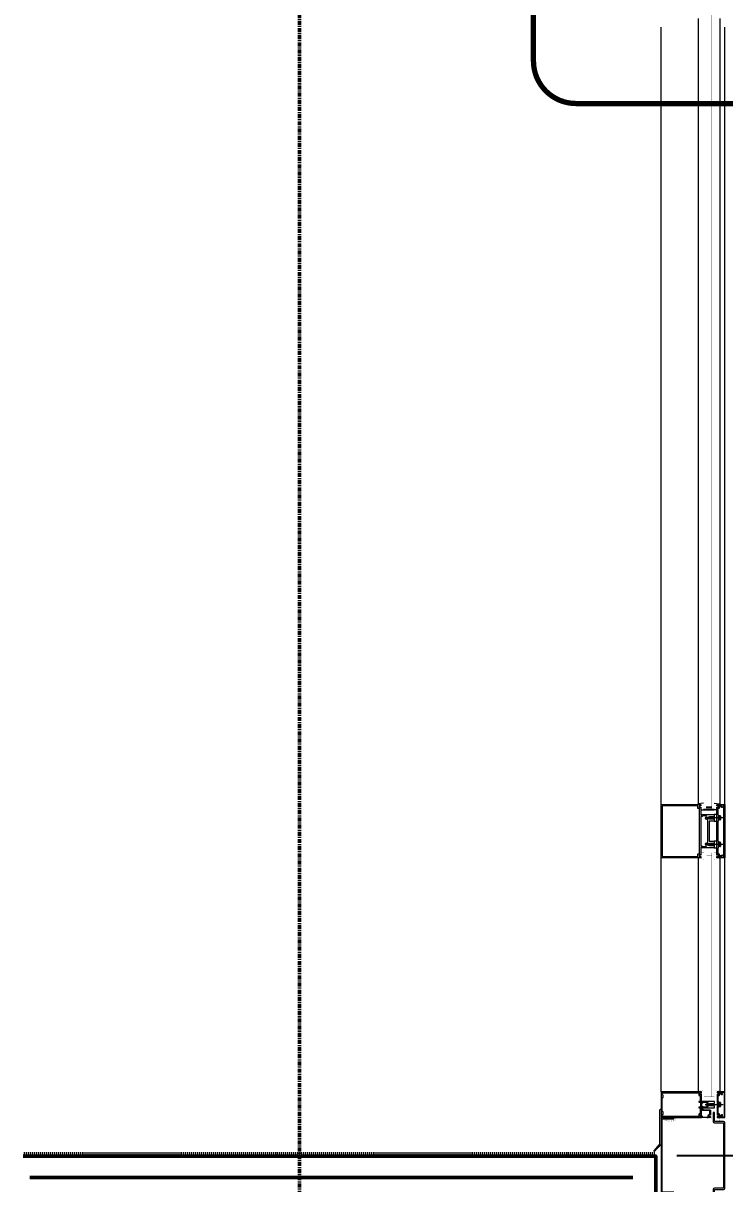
# Model space of a CAD drawing. Header units: inches. Extents: x 3850 to 5846, y -3 to 909.
# Drawn here: x 4312.1 to 4378.1, y 406.3 to 515.5 of the extents above; entities that cross this region are included whole.
import ezdxf

# ---------------------------------------------------------------- set-up
doc = ezdxf.new("R2010")
doc.units = ezdxf.units.IN
doc.header["$LTSCALE"] = 0.5
doc.header["$MEASUREMENT"] = 0
doc.linetypes.add('CENTER2', pattern=[1.125, 0.75, -0.125, 0.125, -0.125])
doc.linetypes.add('HIDDEN2', pattern=[0.1875, 0.125, -0.0625])
doc.layers.get('0').update_dxf_attribs({"lineweight": 18})
doc.layers.get('Defpoints').update_dxf_attribs({"color": 140, "lineweight": 18})
for name, color, linetype, lineweight in [('A-Detl-Fine', 90, 'Continuous', 18), ('A-Detl-Iden', 151, 'Continuous', 25), ('A-Detl-Medm', 31, 'Continuous', 25), ('A-Detl-Thin', 150, 'Continuous', 18), ('A-Detl-Wide', 213, 'Continuous', 50)]:
    doc.layers.add(name, color=color, linetype=linetype, lineweight=lineweight)
doc.styles.add('Arch-Dim', font='romans.shx', dxfattribs={"width": 0.75})
doc.dimstyles.new('Aec-Arch-I-96', dxfattribs={"dimscale": 96, "dimtxt": 0.09375, "dimasz": 0.0625, "dimexe": 0.0625, "dimexo": 0.0625, "dimgap": 0.03125, "dimtad": 1, "dimdec": 4, "dimzin": 3, "dimdsep": 46, "dimlunit": 4, "dimtxsty": 'Arch-Dim', "dimblk": 'ARCHTICK', "dimcen": 0.09375, "dimazin": 2, "dimtfac": 0.75, "dimtdec": 4, "dimtix": 1, "dimtmove": 2, "dimatfit": 2, "dimfxl": 1, "dimtolj": 1, "dimtzin": 0, "dimarcsym": 0})

# ---------------------------------------------------------------- blocks, each defined once
blk = doc.blocks.new('AecDtl_9650C2')
at = {"layer": 'A-Detl-Thin'}
blk.add_lwpolyline([(0.04, 0.59), (0.6, 0.02, 0.414214), (0.65, 0.02), (0.65, 0.02, 0.397145), (0.65, 0.07), (0.16, 0.62, -0.18372), (0.12, 0.7), (0.12, 3.88, 0.414214), (0, 4), (0, 0.68, 0.198912)], format="xyb", close=True, dxfattribs=at)
blk = doc.blocks.new('*U116')
at = {"layer": 'A-Detl-Thin'}
blk.add_lwpolyline([(0, 0.06), (0, 0), (0.92, 0), (1.3, 1.44), (4.7, 1.44), (5.08, 0), (6.92, 0), (7.3, 1.44), (10.7, 1.44), (11.08, 0), (12.92, 0), (13.3, 1.44), (16.7, 1.44), (17.08, 0), (18.92, 0), (19.3, 1.44), (22.7, 1.44), (23.08, 0), (24.92, 0), (25.3, 1.44), (28.7, 1.44), (29.08, 0), (30.92, 0), (31.3, 1.44), (34.7, 1.44), (35.08, 0), (36.92, 0), (37.3, 1.44), (40.7, 1.44), (41.08, 0), (42.92, 0), (43.3, 1.44), (46.7, 1.44), (47.08, 0), (48.92, 0), (49.3, 1.44), (52.7, 1.44), (53.08, 0), (54.92, 0), (55.3, 1.44), (58.7, 1.44), (59.08, 0), (59.5, 0), (59.5, 0.06), (59.12, 0.06), (58.75, 1.5), (55.25, 1.5), (54.88, 0.06), (53.12, 0.06), (52.75, 1.5), (49.25, 1.5), (48.88, 0.06), (47.12, 0.06), (46.75, 1.5), (43.25, 1.5), (42.88, 0.06), (41.12, 0.06), (40.75, 1.5), (37.25, 1.5), (36.88, 0.06), (35.12, 0.06), (34.75, 1.5), (31.25, 1.5), (30.88, 0.06), (29.12, 0.06), (28.75, 1.5), (25.25, 1.5), (24.88, 0.06), (23.12, 0.06), (22.75, 1.5), (19.25, 1.5), (18.88, 0.06), (17.12, 0.06), (16.75, 1.5), (13.25, 1.5), (12.88, 0.06), (11.12, 0.06), (10.75, 1.5), (7.25, 1.5), (6.88, 0.06), (5.12, 0.06), (4.75, 1.5), (1.25, 1.5), (0.88, 0.06), (0, 0.06)], close=True, dxfattribs=at)
at = {"layer": 'A-Detl-Wide'}
blk.add_lwpolyline([(0, 0.06), (0, 5.5), (59.5, 5.5)], dxfattribs=at)
blk = doc.blocks.new('_ArchTick')
at = {"color": 0, "linetype": 'ByBlock', "const_width": 0.15}
blk.add_lwpolyline([(-0.5, -0.5), (0.5, 0.5)], dxfattribs=at)
blk = doc.blocks.new('*D136')
at = {"layer": 'A-Detl-Wide', "color": 0, "lineweight": -2, "transparency": 16777216}
for p, q in [((4380.12, 415), (4416.12, 415)), ((4414.12, 415), (4414.12, 409)), ((4373.62, 409), (4416.12, 409))]:
    blk.add_line(p, q, dxfattribs=at)
at = {"layer": 'Defpoints', "color": 0, "transparency": 16777216}
for p in [(4378.12, 415), (4371.62, 409), (4414.12, 409)]:
    blk.add_point(p, dxfattribs=at)
at = {"layer": 'A-Detl-Wide', "color": 0, "lineweight": -2, "transparency": 16777216, "xscale": 2, "yscale": 2, "zscale": 2}
for p, rotation in [((4414.12, 415), 90), ((4414.12, 409), 270)]:
    blk.add_blockref('_ArchTick', p, dxfattribs=dict(at, rotation=rotation))
at = {"layer": 'A-Detl-Wide', "color": 0, "transparency": 16777216, "insert": (4411.33, 412), "char_height": 3, "attachment_point": 5, "rotation": 90, "style": 'Arch-Dim'}
blk.add_mtext('\\A1;6"', dxfattribs=at)
blk = doc.blocks.new('*D137')
at = {"layer": 'A-Detl-Wide', "color": 0, "lineweight": -2, "transparency": 16777216}
for p, q in [((4373.62, 409), (4416.12, 409)), ((4414.12, 409), (4414.12, 403)), ((4380.12, 403), (4416.12, 403))]:
    blk.add_line(p, q, dxfattribs=at)
at = {"layer": 'Defpoints', "color": 0, "transparency": 16777216}
for p in [(4371.62, 409), (4378.12, 403), (4414.12, 403)]:
    blk.add_point(p, dxfattribs=at)
at = {"layer": 'A-Detl-Wide', "color": 0, "lineweight": -2, "transparency": 16777216, "xscale": 2, "yscale": 2, "zscale": 2}
for p, rotation in [((4414.12, 409), 90), ((4414.12, 403), 270)]:
    blk.add_blockref('_ArchTick', p, dxfattribs=dict(at, rotation=rotation))
at = {"layer": 'A-Detl-Wide', "color": 0, "transparency": 16777216, "insert": (4411.33, 406), "char_height": 3, "attachment_point": 5, "rotation": 90, "style": 'Arch-Dim'}
blk.add_mtext('\\A1;6"', dxfattribs=at)

msp = doc.modelspace()

# ---------------------------------------------------------------- hatches: boundary and pattern name
at = {"layer": 'A-Detl-Thin'}
h = msp.add_hatch(dxfattribs=at)
h.set_pattern_fill('LINE', color=256, scale=1.5, angle=90, style=0)
h.set_pattern_definition([(90, (4206.11981, 408.94018), (-0.1875, 1e-17), [])])
h.paths.add_polyline_path([(4371.61894, 408.94018), (4371.61894, 409.31518), (4312.11988, 409.31518), (4312.11988, 408.94018)], flags=0)

# ---------------------------------------------------------------- linework, layer by layer
at = {"layer": 'A-Detl-Fine'}
for p, q in [((4375.63785, 442.06037), (4375.63785, 515.94367)), ((4377.67, 442.06037), (4377.67, 515.94367)), ((4375.86991, 441.52037), (4376.11991, 441.52037)), ((4377.36942, 441.52037), (4377.11942, 441.52037)), ((4377.53846, 441.00679), (4377.49846, 441.00679)), ((4377.49846, 441.00679), (4377.49846, 440.50679)), ((4377.53846, 441.00679), (4377.53846, 440.50679)), ((4377.96417, 440.74998), (4376.27036, 440.74998)), ((4377.53846, 440.50679), (4377.49846, 440.50679)), ((4377.67814, 440.9597), (4377.53846, 440.9597)), ((4377.67814, 440.85825), (4377.53846, 440.85825)), ((4377.67814, 440.65533), (4377.53846, 440.65533)), ((4377.67814, 440.55387), (4377.53846, 440.55387)), ((4377.70077, 440.94338), (4377.68206, 440.94338)), ((4377.68206, 440.94338), (4377.68206, 440.57019)), ((4377.70077, 440.57019), (4377.68206, 440.57019)), ((4377.71306, 440.90897), (4377.71306, 440.6046)), ((4377.96417, 438.24998), (4376.27036, 438.24998)), ((4377.53846, 438.50679), (4377.49846, 438.50679)), ((4377.49846, 438.50679), (4377.49846, 438.00679)), ((4377.53846, 438.00679), (4377.49846, 438.00679)), ((4377.53846, 438.50679), (4377.53846, 438.00679)), ((4377.67814, 438.4597), (4377.53846, 438.4597)), ((4377.67814, 438.35825), (4377.53846, 438.35825)), ((4377.67814, 438.15533), (4377.53846, 438.15533)), ((4377.67814, 438.05387), (4377.53846, 438.05387)), ((4377.68206, 438.44338), (4377.68206, 438.07019)), ((4377.70077, 438.44338), (4377.68206, 438.44338)), ((4377.70077, 438.07019), (4377.68206, 438.07019)), ((4377.71306, 438.40897), (4377.71306, 438.1046)), ((4375.63776, 436.94097), (4375.63776, 436.99998)), ((4375.63785, 415.05899), (4375.63785, 436.94095)), ((4377.6699, 436.94097), (4377.6699, 437.00176)), ((4377.67, 415.05899), (4377.67, 436.94095)), ((4375.63785, 415.05899), (4375.63785, 414.99998)), ((4377.67, 415.05899), (4377.67, 414.9982)), ((4377.98134, 413.77844), (4376.28753, 413.77844)), ((4377.55562, 414.03525), (4377.51562, 414.03525)), ((4377.51562, 414.03525), (4377.51562, 413.53525)), ((4377.55562, 414.03525), (4377.55562, 413.53525)), ((4377.6953, 413.98816), (4377.55562, 413.98816)), ((4377.6953, 413.88671), (4377.55562, 413.88671)), ((4377.69923, 413.97184), (4377.69923, 413.59865)), ((4377.71793, 413.97184), (4377.69923, 413.97184)), ((4377.73023, 413.93743), (4377.73023, 413.63306)), ((4377.55562, 413.53525), (4377.51562, 413.53525)), ((4377.6953, 413.68379), (4377.55562, 413.68379)), ((4377.6953, 413.58233), (4377.55562, 413.58233)), ((4377.71793, 413.59865), (4377.69923, 413.59865)), ((4376.49292, 412.49791), (4376.49292, 412.55655))]:
    msp.add_line(p, q, dxfattribs=at)
for points in [[(4376.11991, 442.1369), (4375.57991, 442.06037), (4375.57991, 442.00037), (4375.69554, 442.00037)], [(4377.11942, 442.1369), (4377.65942, 442.06037), (4377.65942, 442.00037), (4377.54379, 442.00037)]]:
    msp.add_lwpolyline(points, dxfattribs=at)
for points in [[(4377.36967, 441.06298), (4377.11967, 441.06298), (4377.11967, 440.43698), (4377.36967, 440.43698)], [(4377.36967, 438.56298), (4377.11967, 438.56298), (4377.11967, 437.93698), (4377.36967, 437.93698)]]:
    msp.add_lwpolyline(points, close=True, dxfattribs=at)
at = {"layer": 'A-Detl-Fine', "const_width": 0.01111}
for points in [[(4376.16547, 436.86619), (4375.63776, 436.94097)], [(4375.92115, 437.46867), (4376.16547, 437.46867)], [(4377.38651, 437.46867), (4377.1422, 437.46867)], [(4377.1422, 436.86619), (4377.6699, 436.94097)], [(4376.16556, 415.13377), (4375.63785, 415.05899)], [(4377.14229, 415.13377), (4377.67, 415.05899)], [(4375.92124, 414.53129), (4376.16556, 414.53129)], [(4377.38661, 414.53129), (4377.14229, 414.53129)], [(4377.14254, 414.08431), (4377.38683, 414.08431)], [(4376.77631, 413.02561), (4377.02062, 413.02561)], [(4377.38683, 413.47257), (4377.14254, 413.47257)], [(4377.38708, 412.90911), (4377.14276, 412.90911)], [(4372.42061, 412.34039), (4372.42342, 412.35311), (4372.43109, 412.36332), (4372.44251, 412.36951)], [(4372.45091, 412.31008), (4372.43564, 412.31423), (4372.42475, 412.32511), (4372.42061, 412.34039)], [(4372.44249, 412.36951), (4372.70747, 412.43529)], [(4372.45706, 412.31068), (4372.45508, 412.31037), (4372.45298, 412.31016), (4372.45091, 412.31008)], [(4372.53003, 412.32881), (4372.4571, 412.3107)], [(4372.99559, 412.18433), (4372.9253, 412.18762), (4372.85522, 412.19726), (4372.78599, 412.2129), (4372.71821, 412.23423), (4372.65252, 412.26089), (4372.58952, 412.29255), (4372.52984, 412.32888)], [(4372.99559, 412.24492), (4372.91719, 412.24913), (4372.83964, 412.26148), (4372.7638, 412.28155), (4372.69053, 412.3089), (4372.62068, 412.34311)], [(4372.71581, 412.41829), (4372.62162, 412.34302)], [(4372.70747, 412.43527), (4372.70829, 412.43544), (4372.70915, 412.43556), (4372.71, 412.43561)], [(4372.71, 412.43561), (4372.71486, 412.43429), (4372.71831, 412.43083), (4372.71963, 412.42598)], [(4372.71963, 412.42598), (4372.71916, 412.42305), (4372.71785, 412.42042), (4372.7158, 412.41831)], [(4373.56093, 412.49486), (4373.51618, 412.44954), (4373.46786, 412.40831), (4373.41632, 412.37132), (4373.36193, 412.33875), (4373.30504, 412.31075), (4373.24601, 412.28748), (4373.18519, 412.2691), (4373.12295, 412.25577), (4373.05963, 412.24766), (4372.99559, 412.24492)], [(4373.60911, 412.45736), (4373.56528, 412.41263), (4373.51811, 412.3714), (4373.46791, 412.33384), (4373.415, 412.3001), (4373.3597, 412.27034), (4373.30234, 412.24472), (4373.24322, 412.22341), (4373.18267, 412.20655), (4373.121, 412.19432), (4373.05854, 412.18686), (4372.99559, 412.18433)], [(4373.21832, 412.49634), (4373.21832, 412.52664)], [(4373.56114, 412.49634), (4373.21832, 412.49634)], [(4373.24863, 412.55692), (4373.23336, 412.55278), (4373.22249, 412.5419), (4373.21834, 412.52664)], [(4373.24863, 412.55692), (4374.19555, 412.55692)], [(4374.19555, 412.45919), (4373.6092, 412.45919)], [(4374.19555, 412.55692), (4374.19555, 412.45919)], [(4376.49292, 412.55655), (4376.60591, 412.55655)], [(4377.02062, 412.42311), (4376.49292, 412.49791)], [(4377.14276, 412.5573), (4377.38708, 412.5573)], [(4377.58338, 412.37798), (4377.58612, 412.44095), (4377.59435, 412.50331), (4377.60807, 412.56446)], [(4377.60807, 412.1915), (4377.59435, 412.25265), (4377.58612, 412.31501), (4377.58338, 412.37798)]]:
    msp.add_lwpolyline(points, dxfattribs=at)
at = {"layer": 'A-Detl-Fine', "linetype": 'Continuous', "const_width": 0.01111}
for points in [[(4377.14254, 414.02324), (4377.14254, 414.08431)], [(4377.14254, 413.47257), (4377.14254, 413.53366)]]:
    msp.add_lwpolyline(points, dxfattribs=at)
at = {"layer": 'A-Detl-Fine'}
for centre, radius, start, end in [((4377.65875, 440.90897), 0.05431, 290.9107, 69.0893), ((4377.54821, 440.75679), 0.16485, 322.0123, 37.9877), ((4377.65875, 440.6046), 0.05431, 290.9107, 69.0893), ((4377.65875, 438.40897), 0.05431, 290.9107, 69.0893), ((4377.54821, 438.25679), 0.16485, 322.0123, 37.9877), ((4377.65875, 438.1046), 0.05431, 290.9107, 69.0893), ((4377.67592, 413.93743), 0.05431, 290.9107, 69.0893), ((4377.56538, 413.78525), 0.16485, 322.0123, 37.9877), ((4377.67592, 413.63306), 0.05431, 290.9107, 69.0893)]:
    msp.add_arc(centre, radius, start, end, dxfattribs=at)
at = {"layer": 'A-Detl-Iden', "linetype": 'HIDDEN2', "const_width": 0.5, "flags": 128}
msp.add_lwpolyline([(4360.11988, 511.94023, 0.414213562), (4364.11988, 507.94023), (4380.26397, 507.94023, 0.414213562), (4384.26397, 511.94023), (4384.26397, 522.44013, 0.414213562), (4380.26397, 526.44013), (4364.11988, 526.44013, 0.414213562), (4360.11988, 522.44013)], format="xyb", close=True, dxfattribs=at)
at = {"layer": 'A-Detl-Medm', "linetype": 'Continuous'}
for p, q in [((4376.36967, 441.49998), (4376.11967, 441.49998)), ((4376.36967, 441.74998), (4376.86967, 441.74998)), ((4376.86967, 441.49998), (4376.36967, 441.49998)), ((4377.11967, 441.49998), (4376.86967, 441.49998))]:
    msp.add_line(p, q, dxfattribs=at)
at = {"layer": 'A-Detl-Medm', "linetype": 'Continuous', "const_width": 0.01111}
for points in [[(4376.16532, 516.49129), (4376.16532, 441.49998)], [(4376.40961, 516.49129), (4376.40961, 441.49998)], [(4376.89822, 441.49998), (4376.89822, 516.49129)], [(4377.14254, 441.52037), (4377.14254, 516.49129)], [(4376.16522, 437.48859), (4377.14244, 437.48859)], [(4376.16532, 437.48859), (4376.16532, 414.51137)], [(4376.40952, 437.2443), (4376.89813, 437.2443)], [(4376.40961, 437.48859), (4376.40961, 414.51137)], [(4376.89822, 414.51137), (4376.89822, 437.48859)], [(4377.14254, 414.51137), (4377.14254, 437.46867)], [(4376.16532, 414.51137), (4377.14254, 414.51137)], [(4376.40961, 414.75567), (4376.89822, 414.75567)]]:
    msp.add_lwpolyline(points, dxfattribs=at)
at = {"layer": 'A-Detl-Thin'}
for p, q in [((4372.11894, 414.99998), (4372.1191, 515.12503)), ((4378.11976, 414.99998), (4378.11976, 515.12507)), ((4377.68578, 437.00002), (4377.65621, 437.00803)), ((4377.68578, 436.99998), (4377.68578, 437.00002)), ((4375.90147, 414.99998), (4372.11894, 414.99998)), ((4372.11894, 414.99998), (4372.11894, 412.55692)), ((4372.21667, 414.7459), (4372.21667, 414.90225)), ((4372.21667, 414.90225), (4375.64739, 414.90225)), ((4375.64739, 414.90225), (4375.64739, 414.90223)), ((4375.64739, 414.90223), (4375.66218, 414.89824)), ((4375.66218, 414.89824), (4375.6727, 414.88773)), ((4375.6727, 414.88773), (4375.67669, 414.87294)), ((4375.67669, 414.87294), (4375.67671, 414.87294)), ((4375.67671, 414.87294), (4375.67671, 414.6726)), ((4375.77443, 414.78108), (4375.77443, 414.86707)), ((4375.77443, 414.86707), (4375.77445, 414.86707)), ((4375.77445, 414.86707), (4375.7811, 414.89172)), ((4375.7811, 414.89172), (4375.79863, 414.90926)), ((4375.79863, 414.90926), (4375.82329, 414.91592)), ((4375.82329, 414.91592), (4375.83356, 414.91592)), ((4375.83356, 414.91592), (4375.83356, 414.9159)), ((4375.83356, 414.9159), (4375.85646, 414.91289)), ((4375.85646, 414.91289), (4375.87762, 414.90409)), ((4375.87762, 414.90409), (4375.89592, 414.88998)), ((4375.89592, 414.88998), (4375.89597, 414.89)), ((4375.89597, 414.89), (4375.90655, 414.88564)), ((4375.90147, 414.99994), (4375.90147, 414.99998)), ((4375.91132, 414.99728), (4375.90147, 414.99994)), ((4375.90655, 414.88564), (4375.91655, 414.88977)), ((4375.91832, 414.99028), (4375.91132, 414.99728)), ((4375.91655, 414.88977), (4375.92098, 414.9003)), ((4375.92098, 414.98043), (4375.91832, 414.99028)), ((4375.92102, 414.98043), (4375.92098, 414.98043)), ((4375.92098, 414.9003), (4375.92102, 414.9003)), ((4375.92102, 414.9003), (4375.92102, 414.98043)), ((4377.62726, 414.94134), (4377.62724, 414.94134)), ((4377.62724, 414.94134), (4377.62724, 414.9218)), ((4377.62724, 414.9218), (4377.62728, 414.9218)), ((4377.63528, 414.97091), (4377.62726, 414.94134)), ((4377.62728, 414.9218), (4377.63261, 414.90208)), ((4377.63261, 414.90208), (4377.64662, 414.88807)), ((4377.6563, 414.99193), (4377.63528, 414.97091)), ((4377.64662, 414.88807), (4377.66633, 414.88274)), ((4377.68587, 414.99994), (4377.6563, 414.99193)), ((4377.66633, 414.88274), (4377.68604, 414.88808)), ((4378.11976, 414.99998), (4377.68587, 414.99998)), ((4377.68587, 414.99998), (4377.68587, 414.99994)), ((4377.68604, 414.88808), (4377.70005, 414.90209)), ((4377.70005, 414.90209), (4377.70539, 414.9218)), ((4377.70539, 414.9218), (4377.7054, 414.9218)), ((4377.7054, 414.9218), (4377.7054, 414.9511)), ((4377.7054, 414.9511), (4378.06112, 414.9511)), ((4378.06112, 414.9511), (4378.06112, 412.60578)), ((4378.11976, 412.55692), (4378.11976, 414.99998)), ((4372.21671, 414.7459), (4372.21667, 414.7459)), ((4372.21667, 413.15791), (4372.21667, 414.39897)), ((4372.21667, 414.39897), (4372.21671, 414.39897)), ((4372.2247, 414.71632), (4372.21671, 414.7459)), ((4372.21671, 414.39897), (4372.2247, 414.42856)), ((4372.24573, 414.69528), (4372.2247, 414.71632)), ((4372.2247, 414.42856), (4372.24573, 414.44959)), ((4372.27531, 414.68728), (4372.24573, 414.69528)), ((4372.24573, 414.44959), (4372.27531, 414.45759)), ((4372.27531, 414.68726), (4372.27531, 414.68728)), ((4372.33395, 414.68726), (4372.27531, 414.68726)), ((4372.27531, 414.45759), (4372.27531, 414.45761)), ((4372.27531, 414.45761), (4372.33395, 414.45761)), ((4372.33395, 414.45761), (4372.33395, 414.68726)), ((4375.67671, 414.6726), (4375.67672, 414.6726)), ((4375.67674, 414.06477), (4375.67671, 414.06477)), ((4375.67671, 414.06477), (4375.67671, 414.02567)), ((4375.67671, 414.02567), (4375.67672, 414.02567)), ((4375.67672, 414.6726), (4375.6794, 414.66275)), ((4375.67672, 414.02567), (4375.6794, 414.01583)), ((4375.6794, 414.07461), (4375.67674, 414.06477)), ((4375.6794, 414.66275), (4375.6864, 414.65575)), ((4375.6864, 414.08162), (4375.6794, 414.07461)), ((4375.6794, 414.01583), (4375.6864, 414.00883)), ((4375.6864, 414.65575), (4375.69625, 414.65309)), ((4375.69625, 414.08429), (4375.6864, 414.08162)), ((4375.6864, 414.00883), (4375.69625, 414.00617)), ((4375.69625, 414.65309), (4375.69625, 414.65305)), ((4375.69625, 414.65305), (4375.79886, 414.65305)), ((4375.79886, 414.08431), (4375.69625, 414.08431)), ((4375.69625, 414.08431), (4375.69625, 414.08429)), ((4375.69625, 414.00617), (4375.69625, 414.00615)), ((4375.69625, 414.00615), (4375.82329, 414.00615)), ((4375.77445, 414.78108), (4375.77443, 414.78108)), ((4375.7811, 414.75642), (4375.77445, 414.78108)), ((4375.79863, 414.73889), (4375.7811, 414.75642)), ((4375.82329, 414.73223), (4375.79863, 414.73889)), ((4375.79886, 414.65305), (4375.79886, 414.08431)), ((4375.82329, 414.73221), (4375.82329, 414.73223)), ((4375.83356, 414.73221), (4375.82329, 414.73221)), ((4375.82329, 414.00615), (4375.82329, 413.55076)), ((4375.83358, 414.73223), (4375.83356, 414.73221)), ((4375.8565, 414.73526), (4375.83358, 414.73223)), ((4375.87767, 414.74407), (4375.8565, 414.73526)), ((4375.89597, 414.75821), (4375.87767, 414.74407)), ((4375.90655, 414.7625), (4375.89597, 414.75815)), ((4375.89597, 414.75815), (4375.89597, 414.75821)), ((4375.90635, 414.38921), (4375.92102, 414.40387)), ((4375.92102, 414.37455), (4375.90635, 414.38921)), ((4375.91655, 414.75838), (4375.90655, 414.7625)), ((4375.92098, 414.74785), (4375.91655, 414.75838)), ((4375.92102, 414.74785), (4375.92098, 414.74785)), ((4375.92102, 414.40387), (4375.92102, 414.74785)), ((4375.92102, 414.03546), (4375.92102, 414.37455)), ((4375.92235, 414.03053), (4375.92102, 414.03546)), ((4375.98551, 413.92796), (4375.92102, 413.92796)), ((4375.92102, 413.92796), (4375.92102, 413.62894)), ((4375.92586, 414.02703), (4375.92235, 414.03053)), ((4375.93078, 414.02569), (4375.92586, 414.02703)), ((4375.93078, 414.02567), (4375.93078, 414.02569)), ((4375.98551, 414.02567), (4375.93078, 414.02567)), ((4375.99044, 414.02703), (4375.98551, 414.02571)), ((4375.98551, 414.02571), (4375.98551, 414.02567)), ((4375.98555, 413.92798), (4375.98551, 413.92796)), ((4376.02424, 413.93518), (4375.98555, 413.92798)), ((4375.99394, 414.03053), (4375.99044, 414.02703)), ((4375.99526, 414.03546), (4375.99394, 414.03053)), ((4375.99528, 414.03546), (4375.99526, 414.03546)), ((4375.99529, 414.07455), (4375.99528, 414.07455)), ((4375.99528, 414.07455), (4375.99528, 414.03546)), ((4375.99664, 414.07947), (4375.99529, 414.07455)), ((4376.00014, 414.08297), (4375.99664, 414.07947)), ((4376.00506, 414.08431), (4376.00014, 414.08297)), ((4377.14254, 414.08431), (4376.00506, 414.08431)), ((4376.05728, 413.95543), (4376.02424, 413.93518)), ((4376.08126, 413.98664), (4376.05728, 413.95543)), ((4376.08126, 413.9866), (4376.08126, 413.98664)), ((4376.5342, 413.9866), (4376.08126, 413.9866)), ((4376.3824, 413.8033), (4376.39932, 413.85022)), ((4376.3824, 413.75359), (4376.3824, 413.8033)), ((4376.39932, 413.70666), (4376.3824, 413.75359)), ((4376.39932, 413.85022), (4376.43315, 413.88879)), ((4376.43315, 413.66809), (4376.39932, 413.70666)), ((4376.43315, 413.88879), (4376.4839, 413.91343)), ((4376.4815, 413.79552), (4376.50919, 413.81903)), ((4376.4815, 413.76136), (4376.4815, 413.79552)), ((4376.50919, 413.73785), (4376.4815, 413.76136)), ((4376.48389, 413.91345), (4376.54178, 413.92895)), ((4376.4839, 413.91343), (4376.48389, 413.91345)), ((4376.50919, 413.81905), (4376.72233, 413.87617)), ((4376.50919, 413.81903), (4376.50919, 413.81905)), ((4376.50919, 413.73783), (4376.50919, 413.73785)), ((4376.72233, 413.68073), (4376.50919, 413.73783)), ((4376.5342, 413.98656), (4376.5342, 413.9866)), ((4376.55874, 413.9736), (4376.5342, 413.98656)), ((4376.54178, 413.92895), (4376.54179, 413.92897)), ((4376.54179, 413.92897), (4376.56214, 413.94786)), ((4376.56214, 413.94786), (4376.55874, 413.9736)), ((4376.72233, 413.87617), (4377.14254, 413.87617)), ((4377.14254, 414.04522), (4377.14254, 414.08431)), ((4377.1572, 414.03057), (4377.14254, 414.04522)), ((4377.14254, 414.01591), (4377.1572, 414.03057)), ((4377.14254, 413.94457), (4377.14254, 414.01591)), ((4377.1572, 413.92991), (4377.14254, 413.94457)), ((4377.14254, 413.91526), (4377.1572, 413.92991)), ((4377.14254, 413.87617), (4377.14254, 413.91526)), ((4372.21671, 413.15791), (4372.21667, 413.15791)), ((4372.21667, 412.65465), (4372.21667, 412.811)), ((4372.21667, 412.811), (4372.21671, 412.811)), ((4375.64739, 412.65465), (4372.21667, 412.65465)), ((4372.2247, 413.12833), (4372.21671, 413.15791)), ((4372.21671, 412.811), (4372.2247, 412.84058)), ((4372.24573, 413.10729), (4372.2247, 413.12833)), ((4372.2247, 412.84058), (4372.24573, 412.86162)), ((4372.27531, 413.09929), (4372.24573, 413.10729)), ((4372.24573, 412.86162), (4372.27531, 412.86962)), ((4372.27531, 413.09927), (4372.27531, 413.09929)), ((4372.33395, 413.09927), (4372.27531, 413.09927)), ((4372.27531, 412.86962), (4372.27531, 412.86964)), ((4372.27531, 412.86964), (4372.33395, 412.86964)), ((4372.33395, 412.86964), (4372.33395, 413.09927)), ((4375.66219, 412.65867), (4375.64739, 412.65467)), ((4375.64739, 412.65467), (4375.64739, 412.65465)), ((4375.67271, 412.66918), (4375.66219, 412.65867)), ((4375.67669, 412.68396), (4375.67271, 412.66918)), ((4375.67671, 412.68396), (4375.67669, 412.68396)), ((4375.67674, 413.53121), (4375.67671, 413.53121)), ((4375.67671, 413.53121), (4375.67671, 413.49212)), ((4375.67671, 413.49212), (4375.67672, 413.49212)), ((4375.67674, 412.88428), (4375.67671, 412.88428)), ((4375.67671, 412.88428), (4375.67671, 412.68396)), ((4375.67672, 413.49212), (4375.6794, 413.48227)), ((4375.6794, 413.54106), (4375.67674, 413.53121)), ((4375.6794, 412.89413), (4375.67674, 412.88428)), ((4375.6864, 413.54806), (4375.6794, 413.54106)), ((4375.6794, 413.48227), (4375.6864, 413.47527)), ((4375.6864, 412.90114), (4375.6794, 412.89413)), ((4375.69625, 413.55074), (4375.6864, 413.54806)), ((4375.6864, 413.47527), (4375.69625, 413.47261)), ((4375.69625, 412.90381), (4375.6864, 412.90114)), ((4375.82329, 413.55076), (4375.69625, 413.55076)), ((4375.69625, 413.55076), (4375.69625, 413.55074)), ((4375.69625, 413.47261), (4375.69625, 413.47257)), ((4375.69625, 413.47257), (4375.79886, 413.47257)), ((4375.79886, 412.90383), (4375.69625, 412.90383)), ((4375.69625, 412.90383), (4375.69625, 412.90381)), ((4375.77443, 412.68981), (4375.77443, 412.77582)), ((4375.77443, 412.77582), (4375.77445, 412.77582)), ((4375.77445, 412.68981), (4375.77443, 412.68981)), ((4375.77445, 412.77582), (4375.7811, 412.80048)), ((4375.7811, 412.66516), (4375.77445, 412.68981)), ((4375.7811, 412.80048), (4375.79863, 412.81801)), ((4375.79863, 412.64762), (4375.7811, 412.66516)), ((4375.79393, 412.71917), (4375.80168, 412.74002)), ((4375.80415, 412.69793), (4375.79393, 412.71917)), ((4375.79863, 412.81801), (4375.82329, 412.82467)), ((4375.82329, 412.64096), (4375.79863, 412.64762)), ((4375.79886, 413.47257), (4375.79886, 412.90383)), ((4375.80168, 412.74002), (4375.82329, 412.74943)), ((4375.80413, 412.69792), (4375.80415, 412.69793)), ((4375.84792, 412.66015), (4375.80413, 412.69792)), ((4375.82329, 412.82467), (4375.83356, 412.82467)), ((4375.82329, 412.74943), (4375.92102, 412.74943)), ((4375.83356, 412.64096), (4375.82329, 412.64096)), ((4375.83356, 412.82467), (4375.83356, 412.82466)), ((4375.83356, 412.82466), (4375.85646, 412.82164)), ((4375.83358, 412.64098), (4375.83356, 412.64096)), ((4375.8565, 412.64401), (4375.83358, 412.64098)), ((4375.84794, 412.66019), (4375.84792, 412.66015)), ((4375.85843, 412.65663), (4375.84794, 412.66019)), ((4375.85646, 412.82164), (4375.87762, 412.81284)), ((4375.87767, 412.65282), (4375.8565, 412.64401)), ((4375.86797, 412.661), (4375.85843, 412.65663)), ((4375.87213, 412.67126), (4375.86797, 412.661)), ((4375.87214, 412.67126), (4375.87213, 412.67126)), ((4375.92102, 412.69081), (4375.87214, 412.69081)), ((4375.87214, 412.69081), (4375.87214, 412.67126)), ((4375.87762, 412.81284), (4375.89592, 412.79873)), ((4375.89597, 412.66696), (4375.87767, 412.65282)), ((4375.89592, 412.79873), (4375.89597, 412.79873)), ((4375.89597, 412.79873), (4375.90655, 412.79438)), ((4375.90655, 412.67126), (4375.89597, 412.66691)), ((4375.89597, 412.66691), (4375.89597, 412.66696)), ((4375.90635, 413.16769), (4375.92102, 413.18234)), ((4375.92102, 413.15303), (4375.90635, 413.16769)), ((4375.90655, 412.79438), (4375.91655, 412.7985)), ((4375.91655, 412.66713), (4375.90655, 412.67126)), ((4375.91655, 412.7985), (4375.92098, 412.80904)), ((4375.92098, 412.6566), (4375.91655, 412.66713)), ((4375.92098, 412.80904), (4375.92102, 412.80904)), ((4375.92102, 412.6566), (4375.92098, 412.6566)), ((4375.92102, 413.62894), (4375.98551, 413.62894)), ((4375.92102, 413.52144), (4375.92235, 413.52637)), ((4375.92102, 413.18234), (4375.92102, 413.52144)), ((4375.92102, 412.80904), (4375.92102, 413.15303)), ((4375.92102, 412.74943), (4375.92102, 412.74941)), ((4375.92102, 412.74941), (4375.9506, 412.74143)), ((4375.92102, 412.57647), (4375.92102, 412.69081)), ((4375.92102, 412.57647), (4375.92102, 412.6566)), ((4375.92235, 413.52637), (4375.92586, 413.52987)), ((4375.92586, 413.52987), (4375.93078, 413.53121)), ((4375.92882, 413.40417), (4375.92882, 413.51166)), ((4375.92882, 413.51166), (4375.92884, 413.51166)), ((4375.92884, 413.40417), (4375.92882, 413.40417)), ((4375.92884, 413.51166), (4375.9315, 413.52151)), ((4375.93084, 413.38896), (4375.92884, 413.40417)), ((4375.93078, 413.53121), (4375.98551, 413.53121)), ((4375.93667, 413.3749), (4375.93084, 413.38896)), ((4375.9315, 413.52151), (4375.93851, 413.52852)), ((4375.94601, 413.36272), (4375.93667, 413.3749)), ((4375.93851, 413.52852), (4375.94836, 413.53119)), ((4375.94601, 413.3627), (4375.94601, 413.36272)), ((4376.06815, 413.24056), (4375.94601, 413.3627)), ((4375.94836, 413.53119), (4375.94836, 413.53121)), ((4375.94836, 413.53121), (4375.96791, 413.53121)), ((4375.9506, 412.74143), (4375.97163, 412.7204)), ((4375.96791, 413.53121), (4375.96791, 413.53117)), ((4375.96791, 413.53117), (4375.97776, 413.52851)), ((4375.97163, 412.7204), (4375.97962, 412.69083)), ((4375.97776, 413.52851), (4375.98476, 413.52151)), ((4375.97962, 412.69083), (4375.97964, 412.69081)), ((4375.97964, 412.69081), (4375.97964, 412.61556)), ((4375.97964, 412.61556), (4376.57086, 412.61556)), ((4375.98476, 413.52151), (4375.98742, 413.51166)), ((4375.98551, 413.62894), (4375.98549, 413.62892)), ((4375.98549, 413.62892), (4376.02419, 413.62175)), ((4375.98551, 413.53121), (4375.98551, 413.53119)), ((4375.98551, 413.53119), (4375.99044, 413.52987)), ((4375.98742, 413.51166), (4375.98746, 413.51166)), ((4375.98746, 413.51166), (4375.98746, 413.40417)), ((4375.98746, 413.40417), (4376.10961, 413.28201)), ((4375.99044, 413.52987), (4375.99394, 413.52637)), ((4375.99394, 413.52637), (4375.99526, 413.52144)), ((4375.99526, 413.52144), (4375.99528, 413.52144)), ((4375.99528, 413.52144), (4375.99528, 413.48235)), ((4375.99528, 413.48235), (4375.99529, 413.48235)), ((4375.99529, 413.48235), (4375.99664, 413.47743)), ((4375.99664, 413.47743), (4376.00014, 413.47394)), ((4376.00014, 413.47394), (4376.00506, 413.47261)), ((4376.00506, 413.47261), (4376.00506, 413.47257)), ((4376.00506, 413.47257), (4377.14254, 413.47257)), ((4376.02419, 413.62175), (4376.05724, 413.60153)), ((4376.05724, 413.60153), (4376.08124, 413.57034)), ((4376.06817, 413.24056), (4376.06815, 413.24056)), ((4376.08035, 413.23122), (4376.06817, 413.24056)), ((4376.0944, 413.2254), (4376.08035, 413.23122)), ((4376.08124, 413.57034), (4376.08126, 413.5703)), ((4376.08126, 413.5703), (4376.5342, 413.5703)), ((4376.10961, 413.22339), (4376.0944, 413.2254)), ((4376.10961, 413.28201), (4376.71745, 413.28201)), ((4376.71745, 413.22339), (4376.10961, 413.22339)), ((4376.4839, 413.64345), (4376.43315, 413.66809)), ((4376.54178, 413.62793), (4376.48389, 413.64345)), ((4376.48389, 413.64345), (4376.4839, 413.64345)), ((4376.5342, 413.57032), (4376.55875, 413.58329)), ((4376.5342, 413.5703), (4376.5342, 413.57032)), ((4376.54178, 413.62791), (4376.54178, 413.62793)), ((4376.56213, 413.60904), (4376.54178, 413.62791)), ((4376.55875, 413.58329), (4376.56213, 413.60904)), ((4376.57086, 412.61556), (4376.57086, 412.77582)), ((4376.57086, 412.77582), (4376.57088, 412.77582)), ((4376.57088, 412.77582), (4376.58553, 412.83007)), ((4376.58553, 412.83007), (4376.6241, 412.86864)), ((4376.6241, 412.86864), (4376.67835, 412.8833)), ((4376.62952, 412.77582), (4376.6295, 412.77582)), ((4376.6295, 412.77582), (4376.6295, 412.68981)), ((4376.6295, 412.68981), (4376.62952, 412.68981)), ((4376.63619, 412.80046), (4376.62952, 412.77582)), ((4376.62952, 412.68981), (4376.63619, 412.66517)), ((4376.65371, 412.81798), (4376.63619, 412.80046)), ((4376.63619, 412.66517), (4376.65371, 412.64766)), ((4376.67835, 412.82466), (4376.65371, 412.81798)), ((4376.65371, 412.64766), (4376.67835, 412.64098)), ((4376.67835, 412.8833), (4376.67835, 412.88331)), ((4376.67835, 412.88331), (4376.71745, 412.88331)), ((4376.68862, 412.82467), (4376.67835, 412.82467)), ((4376.67835, 412.82467), (4376.67835, 412.82466)), ((4376.67835, 412.64098), (4376.67835, 412.64096)), ((4376.67835, 412.64096), (4376.68862, 412.64096)), ((4376.68862, 412.82466), (4376.68862, 412.82467)), ((4376.71152, 412.82162), (4376.68862, 412.82466)), ((4376.68862, 412.64096), (4376.68864, 412.64098)), ((4376.68864, 412.64098), (4376.71156, 412.64403)), ((4376.73268, 412.81282), (4376.71152, 412.82162)), ((4376.71156, 412.64403), (4376.73272, 412.65285)), ((4376.71745, 413.28201), (4376.71745, 413.28199)), ((4376.71745, 413.28199), (4376.74702, 413.27401)), ((4376.71745, 412.88331), (4376.71745, 413.22339)), ((4377.14254, 413.68073), (4376.72233, 413.68073)), ((4376.751, 412.79871), (4376.73268, 412.81282)), ((4376.73272, 412.65285), (4376.75104, 412.66696)), ((4376.74702, 413.27401), (4376.76805, 413.25299)), ((4376.75104, 412.79873), (4376.751, 412.79871)), ((4376.76162, 412.79437), (4376.75104, 412.79873)), ((4376.75104, 412.66691), (4376.76162, 412.67126)), ((4376.75104, 412.66696), (4376.75104, 412.66691)), ((4376.77161, 412.7985), (4376.76162, 412.79437)), ((4376.76162, 412.67126), (4376.77161, 412.66713)), ((4376.76805, 413.25299), (4376.77604, 413.22341)), ((4376.77604, 412.80904), (4376.77161, 412.7985)), ((4376.77161, 412.66713), (4376.77604, 412.6566)), ((4376.77604, 413.22341), (4376.77608, 413.22339)), ((4376.77608, 412.80904), (4376.77604, 412.80904)), ((4376.77604, 412.6566), (4376.77608, 412.6566)), ((4376.77608, 413.22339), (4376.77608, 412.80904)), ((4376.77608, 412.6566), (4376.77608, 412.57647)), ((4377.14254, 413.64164), (4377.14254, 413.68073)), ((4377.1572, 413.62697), (4377.14254, 413.64164)), ((4377.14254, 413.61231), (4377.1572, 413.62697)), ((4377.14254, 413.54099), (4377.14254, 413.61231)), ((4377.1572, 413.52633), (4377.14254, 413.54099)), ((4377.14254, 413.51166), (4377.1572, 413.52633)), ((4377.14254, 413.47257), (4377.14254, 413.51166)), ((4377.62728, 412.63511), (4377.62724, 412.63511)), ((4377.62724, 412.63511), (4377.62724, 412.61556)), ((4377.62724, 412.61556), (4377.62728, 412.61556)), ((4377.63261, 412.65481), (4377.62728, 412.63511)), ((4377.62728, 412.61556), (4377.63529, 412.58599)), ((4377.64662, 412.66882), (4377.63261, 412.65481)), ((4377.66633, 412.67416), (4377.64662, 412.66882)), ((4377.68604, 412.66883), (4377.66633, 412.67416)), ((4377.70004, 412.65483), (4377.68604, 412.66883)), ((4377.70539, 412.63511), (4377.70004, 412.65483)), ((4377.7054, 412.63511), (4377.70539, 412.63511)), ((4377.7054, 412.60578), (4377.7054, 412.63511)), ((4372.11894, 412.55692), (4375.90147, 412.55692)), ((4375.90147, 412.55696), (4375.91132, 412.55962)), ((4375.90147, 412.55692), (4375.90147, 412.55696)), ((4375.91132, 412.55962), (4375.91832, 412.56662)), ((4375.91832, 412.56662), (4375.92098, 412.57647)), ((4375.92098, 412.57647), (4375.92102, 412.57647)), ((4375.92369, 412.56662), (4375.92102, 412.57647)), ((4375.93069, 412.55961), (4375.92369, 412.56662)), ((4375.94054, 412.55694), (4375.93069, 412.55961)), ((4375.94054, 412.55692), (4375.94054, 412.55694)), ((4376.75654, 412.55692), (4375.94054, 412.55692)), ((4376.76639, 412.55962), (4376.75654, 412.55696)), ((4376.75654, 412.55696), (4376.75654, 412.55692)), ((4376.77339, 412.56662), (4376.76639, 412.55962)), ((4376.77604, 412.57647), (4376.77339, 412.56662)), ((4376.77608, 412.57647), (4376.77604, 412.57647)), ((4377.63529, 412.58599), (4377.65631, 412.56497)), ((4377.65631, 412.56497), (4377.68587, 412.55696)), ((4377.68587, 412.55696), (4377.68587, 412.55692)), ((4377.68587, 412.55692), (4378.11976, 412.55692)), ((4378.06112, 412.60578), (4377.7054, 412.60578))]:
    msp.add_line(p, q, dxfattribs=at)
for points in [[(4377.11967, 440.91998), (4377.13467, 440.90498), (4377.11967, 440.88998), (4377.11967, 440.84998), (4376.68967, 440.84998), (4376.47156, 440.79154, 0.767326988), (4376.47156, 440.70842), (4376.68967, 440.64998), (4377.11967, 440.64998), (4377.11967, 440.60998), (4377.13467, 440.59498), (4377.11967, 440.57998), (4377.11967, 440.50698), (4377.13467, 440.49198), (4377.11967, 440.47698), (4377.11967, 440.43698), (4376.65215, 440.43698), (4376.65215, 438.56298), (4377.11967, 438.56298), (4377.11967, 438.52298), (4377.13467, 438.50798), (4377.11967, 438.49298), (4377.11967, 438.41998), (4377.13467, 438.40498), (4377.11967, 438.38998), (4377.11967, 438.34998), (4376.68967, 438.34998), (4376.47156, 438.29154, 0.767326988), (4376.47156, 438.20842), (4376.68967, 438.14998), (4377.11967, 438.14998), (4377.11967, 438.10998), (4377.13467, 438.09498), (4377.11967, 438.07998), (4377.11967, 438.00698), (4377.13467, 437.99198), (4377.11967, 437.97698), (4377.11967, 437.93698), (4375.95567, 437.93698, -0.414213562), (4375.94567, 437.94698), (4375.94567, 437.98698, 0.414213562), (4375.93567, 437.99698), (4375.87967, 437.99698, 0.414213562), (4375.86967, 437.98698), (4375.86967, 437.63998), (4375.85467, 437.62498), (4375.86967, 437.60998), (4375.86967, 437.25798, -0.669376495), (4375.84403, 437.24741, 0.199772927), (4375.78018, 437.27398), (4375.76967, 437.27398, 0.414213562), (4375.71967, 437.22398), (4375.71967, 437.13598, 0.414213562), (4375.76967, 437.08598), (4375.78018, 437.08598, 0.199772927), (4375.84403, 437.11255, -0.669376495), (4375.86967, 437.10198), (4375.86967, 437.01998, -0.414213562), (4375.84967, 436.99998), (4372.119, 436.99998), (4372.11898, 441.99998), (4375.84967, 441.99998, -0.414213562), (4375.86967, 441.97998), (4375.86967, 441.89798, -0.669376495), (4375.84403, 441.88741, 0.199772927), (4375.78018, 441.91398), (4375.76967, 441.91398, 0.414213562), (4375.71967, 441.86398), (4375.71967, 441.77598, 0.414213562), (4375.76967, 441.72598), (4375.78018, 441.72598, 0.199772927), (4375.84403, 441.75255, -0.669376495), (4375.86967, 441.74198), (4375.86967, 441.38998), (4375.85467, 441.37498), (4375.86967, 441.35998), (4375.86967, 441.01298, 0.414213562), (4375.87967, 441.00298), (4375.93567, 441.00298, 0.414213562), (4375.94567, 441.01298), (4375.94567, 441.05298, -0.414213562), (4375.95567, 441.06298), (4377.11967, 441.06298), (4377.11967, 441.02298), (4377.13467, 441.00798), (4377.11967, 440.99298)], [(4375.61467, 441.61998, -0.414213562), (4375.59467, 441.63998), (4375.59467, 441.84498, 0.414213562), (4375.56467, 441.87498), (4372.24398, 441.87498), (4372.24398, 437.12498), (4375.56467, 437.12498, 0.414213562), (4375.59467, 437.15498), (4375.59467, 437.35998, -0.414213562), (4375.61467, 437.37998), (4375.74467, 437.37998), (4375.74467, 441.61998)], [(4377.49467, 437.94998), (4377.46967, 437.92498), (4377.46967, 437.37398), (4377.54567, 437.37398, -0.414213562), (4377.60567, 437.31398), (4377.60567, 437.19998), (4377.74049, 437.19998), (4377.84567, 437.2607, -1), (4377.88567, 437.19142), (4377.70304, 437.08598, 0.849090459), (4377.60567, 437.06998), (4377.60567, 437.02998, -0.414213562), (4377.57567, 436.99998), (4377.38967, 436.99998, -0.414213562), (4377.36967, 437.01998), (4377.36967, 437.10198, -0.669376495), (4377.39531, 437.11255, 0.199772927), (4377.45916, 437.08598), (4377.46967, 437.08598, 0.414213562), (4377.51967, 437.13598), (4377.51967, 437.22398, 0.414213562), (4377.46967, 437.27398), (4377.45916, 437.27398, 0.199772927), (4377.39531, 437.24741, -0.669376495), (4377.36967, 437.25798), (4377.36967, 438.02498), (4377.35467, 438.03998), (4377.36967, 438.05498), (4377.36967, 438.44498), (4377.35467, 438.45998), (4377.36967, 438.47498), (4377.36967, 440.52498), (4377.35467, 440.53998), (4377.36967, 440.55498), (4377.36967, 440.94498), (4377.35467, 440.95998), (4377.36967, 440.97498), (4377.36967, 441.74198, -0.669376495), (4377.39531, 441.75255, 0.199772927), (4377.45916, 441.72598), (4377.46967, 441.72598, 0.414213562), (4377.51967, 441.77598), (4377.51967, 441.86398, 0.414213562), (4377.46967, 441.91398), (4377.45916, 441.91398, 0.199772927), (4377.39531, 441.88741, -0.669376495), (4377.36967, 441.89798), (4377.36967, 441.97998, -0.414213562), (4377.38967, 441.99998), (4377.57567, 441.99998, -0.414213562), (4377.60567, 441.96998), (4377.60567, 441.92998, 0.849090459), (4377.70304, 441.91398), (4377.88567, 441.80854, -1), (4377.84567, 441.73926), (4377.74049, 441.79998), (4377.60567, 441.79998), (4377.60567, 441.68598, -0.414213562), (4377.54567, 441.62598), (4377.46967, 441.62598), (4377.46967, 441.07498), (4377.49467, 441.04998), (4377.49467, 440.76498), (4377.47967, 440.74998), (4377.49467, 440.73498), (4377.49467, 440.44998), (4377.46967, 440.42498), (4377.46967, 438.57498), (4377.49467, 438.54998), (4377.49467, 438.26498), (4377.47967, 438.24998), (4377.49467, 438.23498)], [(4377.69567, 437.06198), (4378.01967, 437.06198), (4378.01967, 441.93798), (4377.69567, 441.93798), (4377.69567, 441.91998, -1), (4377.61567, 441.91998), (4377.61567, 441.93998, -0.414213562), (4377.67567, 441.99998), (4378.11967, 441.99998), (4378.11967, 436.99998), (4377.67567, 436.99998, -0.414213562), (4377.61567, 437.05998), (4377.61567, 437.07998, -1), (4377.69567, 437.07998)], [(4376.50491, 440.57008), (4376.4392, 440.58768, -0.624437531), (4376.38141, 440.88404, 0.719425495), (4376.36332, 440.93798), (4376.04792, 440.93798, -0.25049165), (4375.93567, 440.87798), (4375.86967, 440.87798), (4375.86967, 438.12198), (4375.93567, 438.12198, -0.25049165), (4376.04792, 438.06198), (4376.36332, 438.06198, 0.719425495), (4376.38141, 438.11592, -0.624437531), (4376.4392, 438.41228), (4376.50491, 438.42988, 0.339454259), (4376.52715, 438.45886), (4376.52715, 440.5411, 0.339454259)], [(4378.11974, 405.93449), (4378.11974, 412.06547, 0.414213562), (4377.99474, 412.19047), (4377.15816, 412.19047, -0.414213562), (4377.14254, 412.20609), (4377.14254, 413.04554), (4377.02038, 413.04554), (4377.02038, 412.19331, 0.414213562), (4377.14538, 412.06831), (4377.98196, 412.06831, -0.414213562), (4377.99758, 412.05269), (4377.99758, 405.94728, -0.414213562), (4377.98196, 405.93165), (4377.14538, 405.93165, 0.414213562), (4377.02038, 405.80665), (4377.02038, 404.95443), (4377.14254, 404.95443), (4377.14254, 405.79387, -0.414213562), (4377.15816, 405.80949), (4377.99474, 405.80949, 0.414213562)], [(4372.24394, 412.55692, 0.414213562), (4372.11894, 412.43192), (4372.11894, 405.56804, 0.414213562), (4372.24394, 405.44304), (4373.33485, 405.44304), (4373.33485, 405.5652), (4372.25673, 405.5652, -0.414213562), (4372.2411, 405.58082), (4372.2411, 412.41914, -0.414213562), (4372.25673, 412.43476), (4373.33485, 412.43476), (4373.33485, 412.55692)]]:
    msp.add_lwpolyline(points, format="xyb", close=True, dxfattribs=at)
msp.add_lwpolyline([(4377.85199, 414.74519), (4377.85201, 414.74521), (4377.87175, 414.73998), (4377.89089, 414.74512), (4377.90537, 414.75952), (4377.9106, 414.77926), (4377.90546, 414.79839), (4377.89106, 414.81288), (4377.89108, 414.8129), (4377.71262, 414.91592), (4377.7126, 414.91596), (4377.6801, 414.88441), (4377.63822, 414.89128), (4377.61749, 414.93156), (4377.61746, 414.93156), (4377.61746, 414.97065), (4377.61744, 414.97065), (4377.61343, 414.98544), (4377.60293, 414.99594), (4377.58815, 414.99994), (4377.58815, 414.99998), (4377.40638, 414.99998), (4377.40638, 414.99994), (4377.39653, 414.99728), (4377.38953, 414.99028), (4377.38687, 414.98043), (4377.38683, 414.98043), (4377.38683, 414.9003), (4377.38685, 414.9003), (4377.3913, 414.88977), (4377.4013, 414.88564), (4377.41188, 414.89), (4377.41191, 414.88994), (4377.4302, 414.90407), (4377.45137, 414.91288), (4377.4743, 414.9159), (4377.4743, 414.91592), (4377.48456, 414.91592), (4377.48456, 414.9159), (4377.50921, 414.90926), (4377.52674, 414.89173), (4377.5334, 414.86707), (4377.53342, 414.86707), (4377.53342, 414.78108), (4377.5334, 414.78108), (4377.52675, 414.75644), (4377.50923, 414.73891), (4377.48456, 414.73224), (4377.48456, 414.73221), (4377.4743, 414.73221), (4377.4743, 414.73223), (4377.45138, 414.73525), (4377.43022, 414.74406), (4377.41191, 414.75819), (4377.41188, 414.75815), (4377.4013, 414.7625), (4377.39131, 414.75838), (4377.38687, 414.74785), (4377.38683, 414.74785), (4377.38683, 413.99833), (4377.37219, 413.98367), (4377.38683, 413.969), (4377.38683, 413.58788), (4377.37219, 413.57324), (4377.38683, 413.55857), (4377.38683, 412.80904), (4377.38685, 412.80904), (4377.3913, 412.7985), (4377.4013, 412.79438), (4377.41188, 412.79873), (4377.41191, 412.79869), (4377.4302, 412.81282), (4377.45137, 412.82163), (4377.4743, 412.82466), (4377.4743, 412.82467), (4377.48456, 412.82467), (4377.48456, 412.82466), (4377.50921, 412.81801), (4377.52674, 412.80049), (4377.5334, 412.77582), (4377.53342, 412.77582), (4377.53342, 412.68981), (4377.5334, 412.68981), (4377.52675, 412.66517), (4377.50923, 412.64764), (4377.48456, 412.64098), (4377.48456, 412.64096), (4377.4743, 412.64096), (4377.4743, 412.64098), (4377.45138, 412.644), (4377.43022, 412.65281), (4377.41191, 412.66694), (4377.41188, 412.66691), (4377.4013, 412.67126), (4377.39131, 412.66713), (4377.38687, 412.6566), (4377.38683, 412.6566), (4377.38683, 412.57647), (4377.38687, 412.57647), (4377.38953, 412.56662), (4377.39653, 412.55962), (4377.40638, 412.55696), (4377.40638, 412.55692), (4377.58815, 412.55692), (4377.58815, 412.55694), (4377.60293, 412.56094), (4377.61344, 412.57146), (4377.61744, 412.58623), (4377.61746, 412.58623), (4377.61746, 412.62532), (4377.61749, 412.62532), (4377.6382, 412.6656), (4377.68008, 412.67249), (4377.7126, 412.64096), (4377.71262, 412.64096), (4377.89108, 412.744), (4377.89108, 412.74404), (4377.90548, 412.75852), (4377.9106, 412.77765), (4377.90535, 412.79739), (4377.89088, 412.81179), (4377.87174, 412.81693), (4377.85201, 412.81169), (4377.85199, 412.81171), (4377.74921, 412.75236), (4377.61746, 412.75236), (4377.61746, 412.86377), (4377.61744, 412.86378), (4377.60942, 412.89335), (4377.5884, 412.91436), (4377.55884, 412.92237), (4377.55884, 412.92241), (4377.48456, 412.92241), (4377.48456, 413.46084), (4377.50899, 413.48529), (4377.50899, 413.7638), (4377.49433, 413.77844), (4377.50899, 413.79311), (4377.50899, 414.07161), (4377.48456, 414.09604), (4377.48456, 414.6345), (4377.55884, 414.6345), (4377.55884, 414.63452), (4377.58842, 414.64253), (4377.60944, 414.66356), (4377.61744, 414.69313), (4377.61746, 414.69312), (4377.61746, 414.80452), (4377.74921, 414.80452)], close=True, dxfattribs=at)
at = {"layer": 'A-Detl-Wide', "linetype": 'CENTER2'}
msp.add_line((4338.11972, 44.86525), (4338.11972, 822.41196), dxfattribs=at)
at = {"layer": 'A-Detl-Wide'}
for p, q in [((4312.11988, 408.94018), (4371.61894, 408.94018)), ((4369.47821, 406.94018), (4312.73755, 406.94018))]:
    msp.add_line(p, q, dxfattribs=at)

# ---------------------------------------------------------------- block references
at = {"layer": 'A-Detl-Medm', "xscale": -1}
msp.add_blockref('AecDtl_9650C2', (4372.11894, 409.37498), dxfattribs=at)
at = {"layer": 'A-Detl-Wide', "xscale": -1}
msp.add_blockref('*U116', (4371.61894, 403.44018), dxfattribs=at)

# ---------------------------------------------------------------- dimensions: what is measured, and where the dimension line sits
at = {"layer": 'A-Detl-Wide'}
for base, p1, p2, picture, middle in [((4414.12002, 409.00268), (4378.1198, 414.99998), (4371.61894, 409.00268), '*D136', (4411.33431, 412.00133)), ((4414.12002, 402.99998), (4371.61894, 409.00268), (4378.1198, 402.99998), '*D137', (4411.33431, 406.00133))]:
    dim = msp.add_linear_dim(base=base, p1=p1, p2=p2, angle=90, dimstyle='Aec-Arch-I-96', override={"dimscale": 32}, dxfattribs=at)
    dim.commit()
    dim.dimension.update_dxf_attribs({"geometry": picture, "text_midpoint": middle})

doc.saveas('drawing.dxf')
